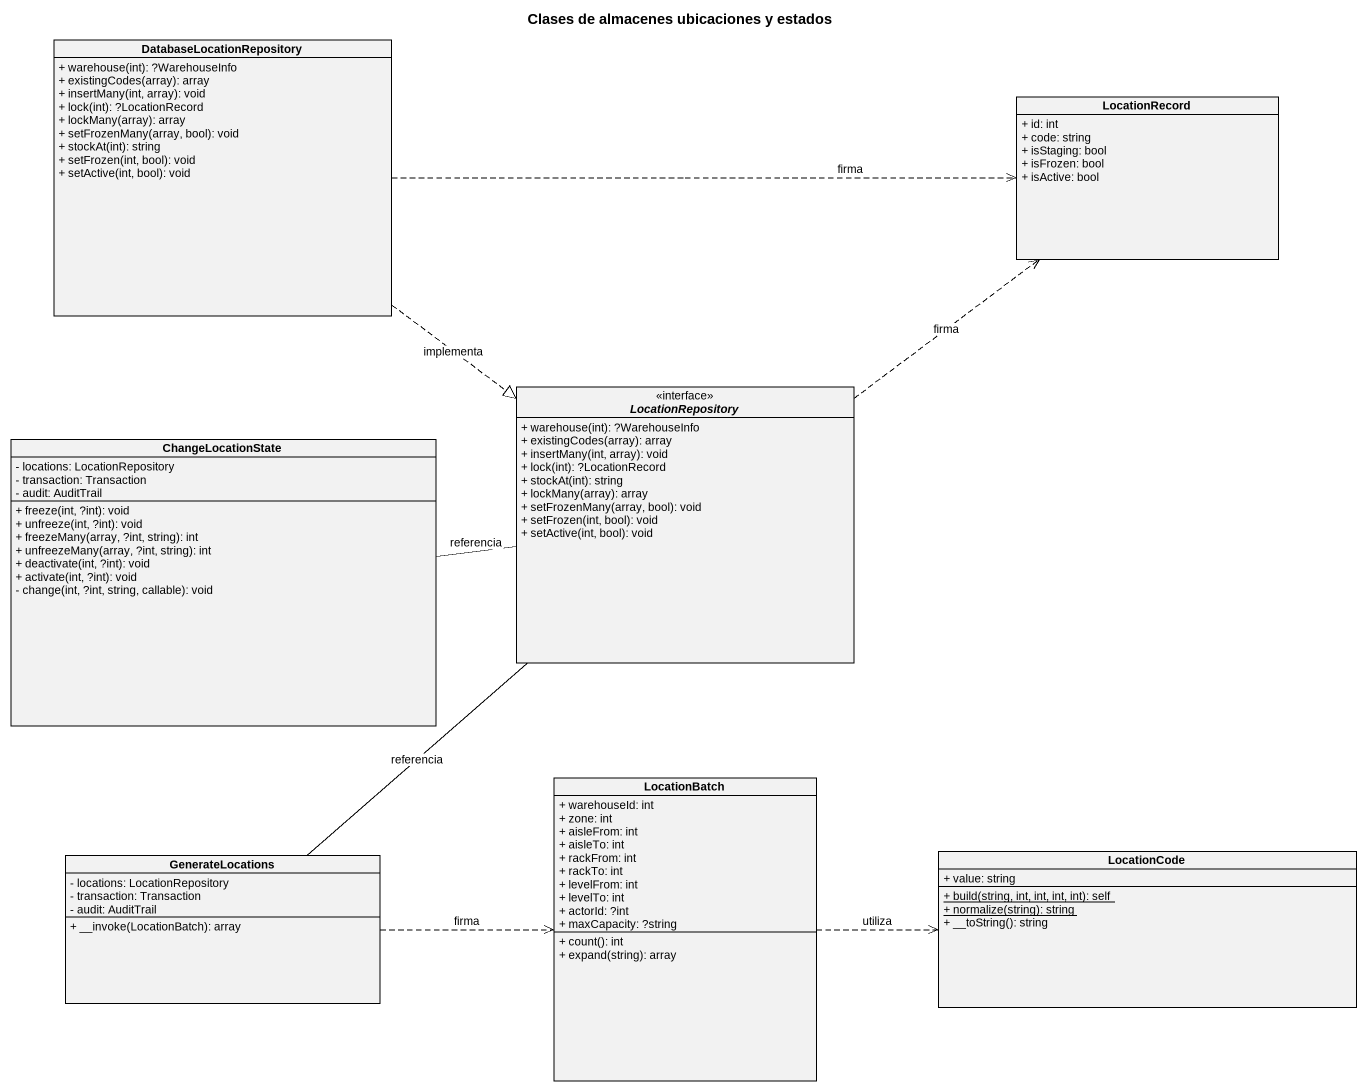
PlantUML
@startuml
title Clases de almacenes ubicaciones y estados
hide circle
hide empty members
skinparam classAttributeIconSize 0
class DatabaseLocationRepository {
  + warehouse(int): ?WarehouseInfo
  + existingCodes(array): array
  + insertMany(int, array): void
  + lock(int): ?LocationRecord
  + lockMany(array): array
  + setFrozenMany(array, bool): void
  + stockAt(int): string
  + setFrozen(int, bool): void
  + setActive(int, bool): void
}
class LocationRecord {
  + id: int
  + code: string
  + isStaging: bool
  + isFrozen: bool
  + isActive: bool
}
interface LocationRepository {
  + warehouse(int): ?WarehouseInfo
  + existingCodes(array): array
  + insertMany(int, array): void
  + lock(int): ?LocationRecord
  + stockAt(int): string
  + lockMany(array): array
  + setFrozenMany(array, bool): void
  + setFrozen(int, bool): void
  + setActive(int, bool): void
}
class ChangeLocationState {
  - locations: LocationRepository
  - transaction: Transaction
  - audit: AuditTrail
  + freeze(int, ?int): void
  + unfreeze(int, ?int): void
  + freezeMany(array, ?int, string): int
  + unfreezeMany(array, ?int, string): int
  + deactivate(int, ?int): void
  + activate(int, ?int): void
  - change(int, ?int, string, callable): void
}
class LocationBatch {
  + warehouseId: int
  + zone: int
  + aisleFrom: int
  + aisleTo: int
  + rackFrom: int
  + rackTo: int
  + levelFrom: int
  + levelTo: int
  + actorId: ?int
  + maxCapacity: ?string
  + count(): int
  + expand(string): array
}
class GenerateLocations {
  - locations: LocationRepository
  - transaction: Transaction
  - audit: AuditTrail
  + __invoke(LocationBatch): array
}
class LocationCode {
  + value: string
  {static} + build(string, int, int, int, int): self
  {static} + normalize(string): string
  + __toString(): string
}
DatabaseLocationRepository .right.> LocationRecord : firma
DatabaseLocationRepository ..|> LocationRepository : implementa
LocationRepository .up.> LocationRecord : firma
ChangeLocationState -right- LocationRepository : referencia
LocationBatch .right.> LocationCode : utiliza
GenerateLocations -up- LocationRepository : referencia
GenerateLocations .right.> LocationBatch : firma
@enduml
